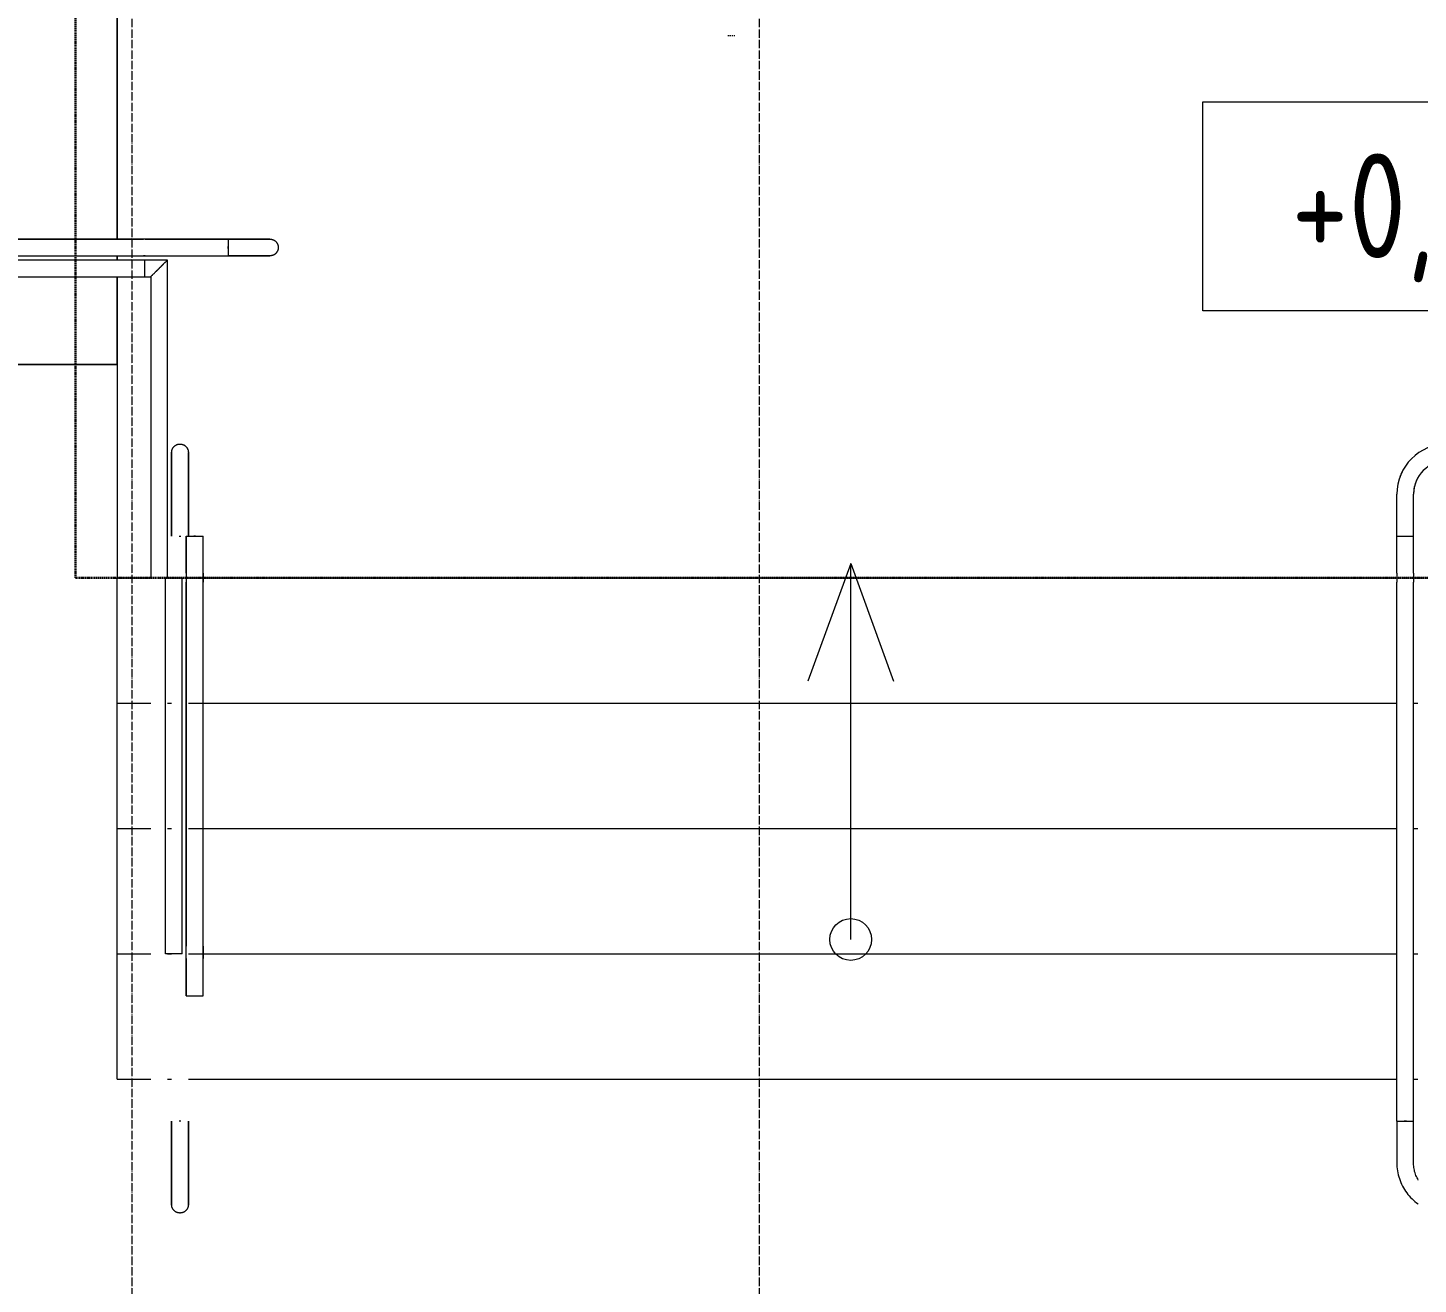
# Model space of a CAD drawing. Header units: millimetres. Extents: x -695119 to 412940, y -249585 to 622758.
# Drawn here: x 9945 to 13270, y -76013 to -73006 of the extents above; entities that cross this region are included whole.
import ezdxf

# ---------------------------------------------------------------- set-up
doc = ezdxf.new("R2010")
doc.units = ezdxf.units.MM
for name, pattern in [('ADSK_Линия сетки', [25, 20, -2.5, 0, -2.5]), ('ADSK_Невидимые', [5, 3, -2]), ('ADSK_Скрыто', [6, 3, -3]), ('ADSK_Штриховая_ш3 п1_5', [4.5, 3, -1.5])]:
    doc.linetypes.add(name, pattern=pattern)
for name, color, linetype, lineweight in [('_Скрыто_', 7, 'ADSK_Скрыто', 9), ('Высотные отметки', 7, 'Continuous', 9), ('Лестницы', 8, 'Continuous', 9), ('Линии', 7, 'Continuous', 9), ('Ограждение', 8, 'Continuous', 9), ('Оси', 252, 'Continuous', 9), ('Пандус', 7, 'Continuous', 18), ('Перекрытия', 7, 'Continuous', 18), ('Поручни', 8, 'Continuous', 9), ('Типовые аннотации', 8, 'Continuous', 18), ('Элементы узлов', 8, 'Continuous', 18)]:
    doc.layers.add(name, color=color, linetype=linetype, lineweight=lineweight)
doc.styles.add('GOST 2.304 type A_1', font='', dxfattribs={"height": 350})
doc.styles.get('GOST 2.304 type A_1').set_extended_font_data('GOST 2.304 type A')

# ---------------------------------------------------------------- blocks, each defined once
blk = doc.blocks.new('1 этаж')
at = {"layer": '_Скрыто_', "color": 251, "true_color": 0x636466}
blk.add_line((-34555.8, -155499.4), (-28755.8, -155499.4), dxfattribs=at)
at = {"layer": 'Лестницы', "color": 251, "true_color": 0x636466}
for p, q in [((-34790.8, -153689.1), (-34790.8, -154689.1)), ((-34790.8, -154729.1), (-34790.8, -154739.1)), ((-34790.8, -154779.1), (-34790.8, -155499.4)), ((-34790.8, -155499.4), (-34710.8, -155499.4)), ((-34790.8, -155799.4), (-34790.8, -155499.4)), ((-34790.8, -155499.4), (-34710.8, -155499.4)), ((-34670.8, -155499.4), (-34660.4, -155499.4)), ((-34670.8, -155499.4), (-34660.4, -155499.4)), ((-34621.2, -155499.4), (-31730.4, -155499.4)), ((-34621.2, -155499.4), (-31730.4, -155499.4)), ((-31691.2, -155499.4), (-31680.8, -155499.4)), ((-31691.2, -155499.4), (-31680.8, -155499.4)), ((-34790.8, -156099.4), (-34790.8, -155799.4)), ((-34790.8, -155799.4), (-34710.8, -155799.4)), ((-34790.8, -155799.4), (-34710.8, -155799.4)), ((-34670.8, -155799.4), (-34660.8, -155799.4)), ((-34670.8, -155799.4), (-34660.8, -155799.4)), ((-34620.8, -155799.4), (-31730.8, -155799.4)), ((-34620.8, -155799.4), (-31730.8, -155799.4)), ((-31690.8, -155799.4), (-31680.8, -155799.4)), ((-31690.8, -155799.4), (-31680.8, -155799.4)), ((-34790.8, -156399.4), (-34790.8, -156099.4)), ((-34790.8, -156099.4), (-34710.8, -156099.4)), ((-34790.8, -156099.4), (-34710.8, -156099.4)), ((-34670.8, -156099.4), (-34660.8, -156099.4)), ((-34670.8, -156099.4), (-34660.8, -156099.4)), ((-34620.8, -156099.4), (-31730.8, -156099.4)), ((-34620.8, -156099.4), (-31730.8, -156099.4)), ((-31690.8, -156099.4), (-31680.8, -156099.4)), ((-31690.8, -156099.4), (-31680.8, -156099.4)), ((-34790.8, -156699.4), (-34790.8, -156399.4)), ((-34790.8, -156399.4), (-34710.8, -156399.4)), ((-34790.8, -156399.4), (-34710.8, -156399.4)), ((-34670.8, -156399.4), (-34660.8, -156399.4)), ((-34670.8, -156399.4), (-34660.8, -156399.4)), ((-34620.8, -156399.4), (-31730.8, -156399.4)), ((-34620.8, -156399.4), (-31730.8, -156399.4)), ((-31690.8, -156399.4), (-31680.8, -156399.4)), ((-31690.8, -156399.4), (-31680.8, -156399.4)), ((-34790.8, -156699.4), (-34710.8, -156699.4)), ((-34790.8, -156699.4), (-34710.8, -156699.4)), ((-34670.8, -156699.4), (-34660.8, -156699.4)), ((-34670.8, -156699.4), (-34660.8, -156699.4)), ((-34620.8, -156699.4), (-31730.8, -156699.4)), ((-34620.8, -156699.4), (-31730.8, -156699.4)), ((-31690.8, -156699.4), (-31680.8, -156699.4)), ((-31690.8, -156699.4), (-31680.8, -156699.4))]:
    blk.add_line(p, q, dxfattribs=at)
at = {"layer": 'Линии', "color": 251, "linetype": 'ADSK_Штриховая_ш3 п1_5', "lineweight": 30, "true_color": 0x636466}
for p, q in [((-34890.8, -149354.4), (-34890.8, -155499.4)), ((-34890.8, -155499.4), (-28330.8, -155499.4))]:
    blk.add_line(p, q, dxfattribs=at)
at = {"layer": 'Линии', "color": 251, "linetype": 'ADSK_Невидимые', "true_color": 0x636466}
blk.add_line((-33330.6, -154201.9), (-33314.3, -154201.9), dxfattribs=at)
at = {"layer": 'Ограждение', "color": 251, "true_color": 0x636466}
for p, q in [((-39225, -154689.1), (-34727.8, -154689.1)), ((-34726.2, -154689.1), (-39223.4, -154689.1)), ((-34723.8, -154689.1), (-34727.8, -154689.1)), ((-34525.8, -154689.1), (-34723.8, -154689.1)), ((-34723.8, -154689.1), (-34525.8, -154689.1)), ((-34525.8, -154689.1), (-34525.8, -154729.1)), ((-34525.8, -154711.4), (-34525.8, -154706.7)), ((-34525.8, -154706.7), (-34525.8, -154709.1)), ((-34525.8, -154709.1), (-34525.8, -154711.4)), ((-39225, -154729.1), (-34727.8, -154729.1)), ((-39223.4, -154729.1), (-34726.2, -154729.1)), ((-34723.8, -154729.1), (-34727.8, -154729.1)), ((-34723.8, -154729.1), (-34525.8, -154729.1)), ((-34723.8, -154729.1), (-34525.8, -154729.1)), ((-31730.8, -155399.4), (-31730.8, -155299.4)), ((-31690.8, -155399.4), (-31690.8, -155299.4)), ((-34643.1, -155399.4), (-34640.8, -155399.4)), ((-34640.8, -155399.4), (-34638.5, -155399.4)), ((-34625.8, -155399.4), (-34585.8, -155399.4)), ((-34625.8, -155488.1), (-34625.8, -155399.4)), ((-34625.8, -155399.4), (-34625.8, -155488.1)), ((-34603.5, -155399.4), (-34608.1, -155399.4)), ((-34585.8, -155488.1), (-34585.8, -155399.4)), ((-34585.8, -155488.1), (-34585.8, -155399.4)), ((-31730.8, -155399.4), (-31690.8, -155399.4)), ((-31730.8, -155488.1), (-31730.8, -155399.4)), ((-31730.8, -155399.4), (-31690.8, -155399.4)), ((-31730.8, -155488.1), (-31730.8, -155399.4)), ((-31730.8, -155399.4), (-31690.8, -155399.4)), ((-31690.8, -155488.1), (-31690.8, -155399.4)), ((-31690.8, -155488.1), (-31690.8, -155399.4)), ((-34625.8, -155488.1), (-34625.8, -155509.5)), ((-34625.8, -155501), (-34625.8, -156380.6)), ((-34625.8, -156389.2), (-34625.8, -155509.5)), ((-34585.8, -155488.1), (-34585.8, -155509.5)), ((-34585.8, -156380.6), (-34585.8, -155501)), ((-34585.8, -156389.2), (-34585.8, -155509.5)), ((-31730.8, -155488.1), (-31730.8, -155509.5)), ((-31730.8, -155488.1), (-31730.8, -155501)), ((-31730.8, -155488.1), (-31730.8, -155509.5)), ((-31730.8, -156689.2), (-31730.8, -155509.5)), ((-31730.8, -156689.2), (-31730.8, -155509.5)), ((-31690.8, -155488.1), (-31690.8, -155509.5)), ((-31690.8, -155488.1), (-31690.8, -155501)), ((-31690.8, -155488.1), (-31690.8, -155509.5)), ((-31690.8, -156689.2), (-31690.8, -155509.5)), ((-31690.8, -156689.2), (-31690.8, -155509.5)), ((-34625.8, -156410.6), (-34625.8, -156389.2)), ((-34625.8, -156499.4), (-34625.8, -156410.6)), ((-34625.8, -156410.6), (-34625.8, -156499.4)), ((-34585.8, -156410.6), (-34585.8, -156389.2)), ((-34585.8, -156499.4), (-34585.8, -156410.6)), ((-34585.8, -156499.4), (-34585.8, -156410.6)), ((-34625.8, -156499.4), (-34585.8, -156499.4)), ((-34608.1, -156499.4), (-34603.5, -156499.4)), ((-31730.8, -156710.6), (-31730.8, -156689.2)), ((-31730.8, -156710.6), (-31730.8, -156689.2)), ((-31730.8, -156799.4), (-31730.8, -156710.6)), ((-31730.8, -156799.4), (-31730.8, -156710.6)), ((-31690.8, -156710.6), (-31690.8, -156689.2)), ((-31690.8, -156710.6), (-31690.8, -156689.2)), ((-31690.8, -156799.4), (-31690.8, -156710.6)), ((-31690.8, -156799.4), (-31690.8, -156710.6)), ((-34640.8, -156799.4), (-34643.1, -156799.4)), ((-34638.5, -156799.4), (-34640.8, -156799.4)), ((-31730.8, -156799.4), (-31690.8, -156799.4)), ((-31730.8, -156799.4), (-31690.8, -156799.4)), ((-31730.8, -156799.4), (-31730.8, -156899.4)), ((-31730.8, -156799.4), (-31730.8, -156899.4)), ((-31707.9, -156799.4), (-31713.1, -156799.4)), ((-31707.9, -156799.4), (-31713.1, -156799.4)), ((-31690.8, -156899.4), (-31690.8, -156799.4)), ((-31690.8, -156899.4), (-31690.8, -156799.4))]:
    blk.add_line(p, q, dxfattribs=at)
at = {"layer": 'Ограждение', "color": 251, "true_color": 0x636466, "flags": 128}
for points in [[(-34723.8, -154689.1), (-34725, -154689.1), (-34726.2, -154689.1)], [(-34723.8, -154689.1), (-34725, -154689.1), (-34726.2, -154689.1)], [(-34525.8, -154689.1), (-34521.8, -154689.1), (-34517.8, -154689.1), (-34513.8, -154689.1), (-34509.9, -154689.1), (-34505.9, -154689.1), (-34502, -154689.1), (-34498.2, -154689.1), (-34494.3, -154689.1), (-34490.6, -154689.1), (-34486.9, -154689.1), (-34483.2, -154689.1), (-34479.6, -154689.1), (-34476.1, -154689.1), (-34472.7, -154689.1), (-34469.3, -154689.1), (-34466.1, -154689.1), (-34462.9, -154689.1), (-34459.9, -154689.1), (-34456.9, -154689.1), (-34454.1, -154689.1), (-34451.3, -154689.1), (-34448.7, -154689.1), (-34446.2, -154689.1), (-34443.9, -154689.1), (-34441.7, -154689.1), (-34439.6, -154689.1), (-34437.6, -154689.1), (-34435.8, -154689.1), (-34434.1, -154689.1), (-34432.6, -154689.1), (-34431.2, -154689.1), (-34430, -154689.1), (-34428.9, -154689.1), (-34428, -154689.1), (-34427.3, -154689.1), (-34426.7, -154689.1), (-34426.2, -154689.1), (-34425.9, -154689.1), (-34425.8, -154689.1), (-34425.8, -154689.1)], [(-34425.8, -154689.1), (-34425.9, -154689.1), (-34426.1, -154689.1), (-34426.5, -154689.1), (-34427.1, -154689.1), (-34427.8, -154689.1), (-34428.7, -154689.1), (-34429.7, -154689.1), (-34430.9, -154689.1), (-34432.2, -154689.1), (-34433.7, -154689.1), (-34435.3, -154689.1), (-34437.1, -154689.1), (-34439, -154689.1), (-34441.1, -154689.1), (-34443.3, -154689.1), (-34445.6, -154689.1), (-34448, -154689.1), (-34450.6, -154689.1), (-34453.3, -154689.1), (-34456.1, -154689.1), (-34459.1, -154689.1), (-34462.1, -154689.1), (-34465.2, -154689.1), (-34468.4, -154689.1), (-34471.8, -154689.1), (-34475.2, -154689.1), (-34478.7, -154689.1), (-34482.2, -154689.1), (-34485.9, -154689.1), (-34489.6, -154689.1), (-34493.3, -154689.1), (-34497.1, -154689.1), (-34501, -154689.1), (-34504.9, -154689.1), (-34508.8, -154689.1), (-34512.8, -154689.1), (-34516.7, -154689.1), (-34520.7, -154689.1), (-34524.7, -154689.1), (-34525.8, -154689.1)], [(-34425.8, -154689.1), (-34425, -154689.1), (-34424.2, -154689.1), (-34423.4, -154689.2), (-34422.6, -154689.3), (-34421.8, -154689.5), (-34421, -154689.6), (-34420.3, -154689.9), (-34419.5, -154690.1), (-34418.8, -154690.4), (-34418, -154690.7), (-34417.3, -154691), (-34416.6, -154691.3), (-34415.9, -154691.7), (-34415.2, -154692.1), (-34414.5, -154692.6), (-34413.9, -154693), (-34413.2, -154693.5), (-34412.6, -154694), (-34412, -154694.6), (-34411.5, -154695.1), (-34410.9, -154695.7), (-34410.4, -154696.3), (-34409.9, -154697), (-34409.4, -154697.6), (-34409, -154698.3), (-34408.6, -154699), (-34408.2, -154699.6), (-34407.8, -154700.4), (-34407.5, -154701.1), (-34407.2, -154701.8), (-34406.9, -154702.6), (-34406.6, -154703.3), (-34406.4, -154704.1), (-34406.2, -154704.9), (-34406.1, -154705.7), (-34406, -154706.5), (-34405.9, -154707.3), (-34405.8, -154708.1), (-34405.8, -154708.9), (-34405.8, -154709.1)], [(-34405.8, -154709.1), (-34405.8, -154709.9), (-34405.9, -154710.7), (-34405.9, -154711.5), (-34406.1, -154712.3), (-34406.2, -154713), (-34406.4, -154713.8), (-34406.6, -154714.6), (-34406.8, -154715.4), (-34407.1, -154716.1), (-34407.4, -154716.9), (-34407.7, -154717.6), (-34408.1, -154718.3), (-34408.4, -154719), (-34408.9, -154719.7), (-34409.3, -154720.4), (-34409.8, -154721), (-34410.3, -154721.7), (-34410.8, -154722.3), (-34411.3, -154722.9), (-34411.9, -154723.4), (-34412.5, -154724), (-34413.1, -154724.5), (-34413.7, -154725), (-34414.3, -154725.5), (-34415, -154725.9), (-34415.7, -154726.3), (-34416.4, -154726.7), (-34417.1, -154727.1), (-34417.8, -154727.4), (-34418.6, -154727.7), (-34419.3, -154728), (-34420.1, -154728.2), (-34420.8, -154728.5), (-34421.6, -154728.6), (-34422.4, -154728.8), (-34423.2, -154728.9), (-34424, -154729), (-34424.8, -154729.1), (-34425.6, -154729.1), (-34425.8, -154729.1)], [(-34726.2, -154729.1), (-34725, -154729.1), (-34723.8, -154729.1)], [(-34726.2, -154729.1), (-34725, -154729.1), (-34723.8, -154729.1)], [(-34525.8, -154729.1), (-34521.8, -154729.1), (-34517.8, -154729.1), (-34513.8, -154729.1), (-34509.9, -154729.1), (-34505.9, -154729.1), (-34502, -154729.1), (-34498.2, -154729.1), (-34494.3, -154729.1), (-34490.6, -154729.1), (-34486.9, -154729.1), (-34483.2, -154729.1), (-34479.6, -154729.1), (-34476.1, -154729.1), (-34472.7, -154729.1), (-34469.3, -154729.1), (-34466.1, -154729.1), (-34462.9, -154729.1), (-34459.9, -154729.1), (-34456.9, -154729.1), (-34454.1, -154729.1), (-34451.3, -154729.1), (-34448.7, -154729.1), (-34446.2, -154729.1), (-34443.9, -154729.1), (-34441.7, -154729.1), (-34439.6, -154729.1), (-34437.6, -154729.1), (-34435.8, -154729.1), (-34434.1, -154729.1), (-34432.6, -154729.1), (-34431.2, -154729.1), (-34430, -154729.1), (-34428.9, -154729.1), (-34428, -154729.1), (-34427.3, -154729.1), (-34426.7, -154729.1), (-34426.2, -154729.1), (-34425.9, -154729.1), (-34425.8, -154729.1), (-34425.8, -154729.1)], [(-34425.8, -154729.1), (-34425.9, -154729.1), (-34426.1, -154729.1), (-34426.5, -154729.1), (-34427.1, -154729.1), (-34427.8, -154729.1), (-34428.7, -154729.1), (-34429.7, -154729.1), (-34430.9, -154729.1), (-34432.2, -154729.1), (-34433.7, -154729.1), (-34435.3, -154729.1), (-34437.1, -154729.1), (-34439, -154729.1), (-34441.1, -154729.1), (-34443.3, -154729.1), (-34445.6, -154729.1), (-34448, -154729.1), (-34450.6, -154729.1), (-34453.3, -154729.1), (-34456.1, -154729.1), (-34459.1, -154729.1), (-34462.1, -154729.1), (-34465.2, -154729.1), (-34468.4, -154729.1), (-34471.8, -154729.1), (-34475.2, -154729.1), (-34478.7, -154729.1), (-34482.2, -154729.1), (-34485.9, -154729.1), (-34489.6, -154729.1), (-34493.3, -154729.1), (-34497.1, -154729.1), (-34501, -154729.1), (-34504.9, -154729.1), (-34508.8, -154729.1), (-34512.8, -154729.1), (-34516.7, -154729.1), (-34520.7, -154729.1), (-34524.7, -154729.1), (-34525.8, -154729.1)], [(-34660.8, -155199.4), (-34660.8, -155198.6), (-34660.7, -155197.8), (-34660.7, -155197), (-34660.5, -155196.2), (-34660.4, -155195.4), (-34660.2, -155194.6), (-34660, -155193.8), (-34659.8, -155193.1), (-34659.5, -155192.3), (-34659.2, -155191.6), (-34658.9, -155190.8), (-34658.5, -155190.1), (-34658.2, -155189.4), (-34657.7, -155188.7), (-34657.3, -155188.1), (-34656.8, -155187.4), (-34656.4, -155186.8), (-34655.8, -155186.2), (-34655.3, -155185.6), (-34654.7, -155185), (-34654.2, -155184.5), (-34653.5, -155184), (-34652.9, -155183.5), (-34652.3, -155183), (-34651.6, -155182.5), (-34650.9, -155182.1), (-34650.2, -155181.7), (-34649.5, -155181.4), (-34648.8, -155181), (-34648, -155180.7), (-34647.3, -155180.5), (-34646.5, -155180.2), (-34645.8, -155180), (-34645, -155179.8), (-34644.2, -155179.7), (-34643.4, -155179.5), (-34642.6, -155179.4), (-34641.8, -155179.4), (-34641, -155179.4), (-34640.8, -155179.4)], [(-34640.8, -155179.4), (-34640, -155179.4), (-34639.2, -155179.4), (-34638.4, -155179.5), (-34637.6, -155179.6), (-34636.8, -155179.8), (-34636, -155179.9), (-34635.3, -155180.1), (-34634.5, -155180.4), (-34633.8, -155180.6), (-34633, -155180.9), (-34632.3, -155181.3), (-34631.6, -155181.6), (-34630.9, -155182), (-34630.2, -155182.4), (-34629.5, -155182.9), (-34628.9, -155183.3), (-34628.2, -155183.8), (-34627.6, -155184.3), (-34627, -155184.9), (-34626.5, -155185.4), (-34625.9, -155186), (-34625.4, -155186.6), (-34624.9, -155187.3), (-34624.4, -155187.9), (-34624, -155188.6), (-34623.6, -155189.2), (-34623.2, -155189.9), (-34622.8, -155190.7), (-34622.5, -155191.4), (-34622.2, -155192.1), (-34621.9, -155192.9), (-34621.6, -155193.6), (-34621.4, -155194.4), (-34621.2, -155195.2), (-34621.1, -155196), (-34621, -155196.8), (-34620.9, -155197.6), (-34620.8, -155198.4), (-34620.8, -155199.2), (-34620.8, -155199.4)], [(-34660.8, -155399.4), (-34660.8, -155391.4), (-34660.8, -155383.4), (-34660.8, -155375.4), (-34660.8, -155367.5), (-34660.8, -155359.6), (-34660.8, -155351.8), (-34660.8, -155344.1), (-34660.8, -155336.5), (-34660.8, -155328.9), (-34660.8, -155321.5), (-34660.8, -155314.2), (-34660.8, -155307), (-34660.8, -155300), (-34660.8, -155293.1), (-34660.8, -155286.4), (-34660.8, -155279.9), (-34660.8, -155273.6), (-34660.8, -155267.5), (-34660.8, -155261.6), (-34660.8, -155255.9), (-34660.8, -155250.4), (-34660.8, -155245.2), (-34660.8, -155240.2), (-34660.8, -155235.5), (-34660.8, -155231.1), (-34660.8, -155226.9), (-34660.8, -155223), (-34660.8, -155219.3), (-34660.8, -155216), (-34660.8, -155213), (-34660.8, -155210.2), (-34660.8, -155207.8), (-34660.8, -155205.6), (-34660.8, -155203.8), (-34660.8, -155202.3), (-34660.8, -155201.1), (-34660.8, -155200.2), (-34660.8, -155199.6), (-34660.8, -155199.4), (-34660.8, -155199.4)], [(-34660.8, -155199.4), (-34660.8, -155199.5), (-34660.8, -155200), (-34660.8, -155200.8), (-34660.8, -155201.9), (-34660.8, -155203.4), (-34660.8, -155205.1), (-34660.8, -155207.2), (-34660.8, -155209.5), (-34660.8, -155212.2), (-34660.8, -155215.2), (-34660.8, -155218.4), (-34660.8, -155222), (-34660.8, -155225.8), (-34660.8, -155229.9), (-34660.8, -155234.3), (-34660.8, -155238.9), (-34660.8, -155243.9), (-34660.8, -155249), (-34660.8, -155254.4), (-34660.8, -155260), (-34660.8, -155265.9), (-34660.8, -155271.9), (-34660.8, -155278.2), (-34660.8, -155284.7), (-34660.8, -155291.3), (-34660.8, -155298.1), (-34660.8, -155305.1), (-34660.8, -155312.2), (-34660.8, -155319.5), (-34660.8, -155326.9), (-34660.8, -155334.4), (-34660.8, -155342), (-34660.8, -155349.7), (-34660.8, -155357.5), (-34660.8, -155365.4), (-34660.8, -155373.3), (-34660.8, -155381.2), (-34660.8, -155389.2), (-34660.8, -155397.2), (-34660.8, -155399.4)], [(-34620.8, -155399.4), (-34620.8, -155391.4), (-34620.8, -155383.4), (-34620.8, -155375.4), (-34620.8, -155367.5), (-34620.8, -155359.6), (-34620.8, -155351.8), (-34620.8, -155344.1), (-34620.8, -155336.5), (-34620.8, -155328.9), (-34620.8, -155321.5), (-34620.8, -155314.2), (-34620.8, -155307), (-34620.8, -155300), (-34620.8, -155293.1), (-34620.8, -155286.4), (-34620.8, -155279.9), (-34620.8, -155273.6), (-34620.8, -155267.5), (-34620.8, -155261.6), (-34620.8, -155255.9), (-34620.8, -155250.4), (-34620.8, -155245.2), (-34620.8, -155240.2), (-34620.8, -155235.5), (-34620.8, -155231.1), (-34620.8, -155226.9), (-34620.8, -155223), (-34620.8, -155219.3), (-34620.8, -155216), (-34620.8, -155213), (-34620.8, -155210.2), (-34620.8, -155207.8), (-34620.8, -155205.6), (-34620.8, -155203.8), (-34620.8, -155202.3), (-34620.8, -155201.1), (-34620.8, -155200.2), (-34620.8, -155199.6), (-34620.8, -155199.4), (-34620.8, -155199.4)], [(-34620.8, -155199.4), (-34620.8, -155199.5), (-34620.8, -155200), (-34620.8, -155200.8), (-34620.8, -155201.9), (-34620.8, -155203.4), (-34620.8, -155205.1), (-34620.8, -155207.2), (-34620.8, -155209.5), (-34620.8, -155212.2), (-34620.8, -155215.2), (-34620.8, -155218.4), (-34620.8, -155222), (-34620.8, -155225.8), (-34620.8, -155229.9), (-34620.8, -155234.3), (-34620.8, -155238.9), (-34620.8, -155243.9), (-34620.8, -155249), (-34620.8, -155254.4), (-34620.8, -155260), (-34620.8, -155265.9), (-34620.8, -155271.9), (-34620.8, -155278.2), (-34620.8, -155284.7), (-34620.8, -155291.3), (-34620.8, -155298.1), (-34620.8, -155305.1), (-34620.8, -155312.2), (-34620.8, -155319.5), (-34620.8, -155326.9), (-34620.8, -155334.4), (-34620.8, -155342), (-34620.8, -155349.7), (-34620.8, -155357.5), (-34620.8, -155365.4), (-34620.8, -155373.3), (-34620.8, -155381.2), (-34620.8, -155389.2), (-34620.8, -155397.2), (-34620.8, -155399.4)], [(-34625.8, -155488.1), (-34625.8, -155489.3), (-34625.8, -155490.5), (-34625.8, -155491.7), (-34625.8, -155492.9), (-34625.8, -155494.1), (-34625.8, -155495.2), (-34625.8, -155496.4), (-34625.8, -155497.5), (-34625.8, -155498.7), (-34625.8, -155499.8), (-34625.8, -155500.9), (-34625.8, -155501)], [(-34625.8, -155488.1), (-34625.8, -155489.3), (-34625.8, -155490.5), (-34625.8, -155491.7), (-34625.8, -155492.9), (-34625.8, -155494.1), (-34625.8, -155495.2)], [(-34625.8, -155496.4), (-34625.8, -155497.5), (-34625.8, -155498.7), (-34625.8, -155499.8), (-34625.8, -155500.9)], [(-34585.8, -155501), (-34585.8, -155499.9), (-34585.8, -155498.8), (-34585.8, -155497.6), (-34585.8, -155496.5), (-34585.8, -155495.3), (-34585.8, -155494.2), (-34585.8, -155493), (-34585.8, -155491.8), (-34585.8, -155490.6), (-34585.8, -155489.4), (-34585.8, -155488.2), (-34585.8, -155488.1)], [(-34585.8, -155495.3), (-34585.8, -155494.2), (-34585.8, -155493), (-34585.8, -155491.8), (-34585.8, -155490.6), (-34585.8, -155489.4), (-34585.8, -155488.2), (-34585.8, -155488.1)], [(-34585.8, -155501), (-34585.8, -155499.9), (-34585.8, -155498.8), (-34585.8, -155497.6), (-34585.8, -155496.5)], [(-34625.8, -156410.6), (-34625.8, -156407.8), (-34625.8, -156405), (-34625.8, -156402.3), (-34625.8, -156399.5), (-34625.8, -156396.7), (-34625.8, -156394), (-34625.8, -156391.3), (-34625.8, -156388.6), (-34625.8, -156386), (-34625.8, -156383.4), (-34625.8, -156380.8), (-34625.8, -156380.6)], [(-34585.8, -156380.6), (-34585.8, -156383.2), (-34585.8, -156385.8), (-34585.8, -156388.4), (-34585.8, -156391.1), (-34585.8, -156393.8), (-34585.8, -156396.5), (-34585.8, -156399.2), (-34585.8, -156402), (-34585.8, -156404.8), (-34585.8, -156407.6), (-34585.8, -156410.4), (-34585.8, -156410.6)], [(-34660.8, -156799.4), (-34660.8, -156807.4), (-34660.8, -156815.4), (-34660.8, -156823.3), (-34660.8, -156831.2), (-34660.8, -156839.1), (-34660.8, -156846.9), (-34660.8, -156854.6), (-34660.8, -156862.3), (-34660.8, -156869.8), (-34660.8, -156877.3), (-34660.8, -156884.6), (-34660.8, -156891.7), (-34660.8, -156898.7), (-34660.8, -156905.6), (-34660.8, -156912.3), (-34660.8, -156918.8), (-34660.8, -156925.1), (-34660.8, -156931.2), (-34660.8, -156937.2), (-34660.8, -156942.8), (-34660.8, -156948.3), (-34660.8, -156953.5), (-34660.8, -156958.5), (-34660.8, -156963.2), (-34660.8, -156967.7), (-34660.8, -156971.8), (-34660.8, -156975.8), (-34660.8, -156979.4), (-34660.8, -156982.7), (-34660.8, -156985.8), (-34660.8, -156988.5), (-34660.8, -156991), (-34660.8, -156993.1), (-34660.8, -156994.9), (-34660.8, -156996.5), (-34660.8, -156997.7), (-34660.8, -156998.5), (-34660.8, -156999.1), (-34660.8, -156999.4), (-34660.8, -156999.4)], [(-34660.8, -156999.4), (-34660.8, -156999.2), (-34660.8, -156998.7), (-34660.8, -156997.9), (-34660.8, -156996.8), (-34660.8, -156995.4), (-34660.8, -156993.6), (-34660.8, -156991.6), (-34660.8, -156989.2), (-34660.8, -156986.5), (-34660.8, -156983.6), (-34660.8, -156980.3), (-34660.8, -156976.8), (-34660.8, -156972.9), (-34660.8, -156968.8), (-34660.8, -156964.4), (-34660.8, -156959.8), (-34660.8, -156954.9), (-34660.8, -156949.7), (-34660.8, -156944.3), (-34660.8, -156938.7), (-34660.8, -156932.9), (-34660.8, -156926.8), (-34660.8, -156920.5), (-34660.8, -156914.1), (-34660.8, -156907.4), (-34660.8, -156900.6), (-34660.8, -156893.6), (-34660.8, -156886.5), (-34660.8, -156879.2), (-34660.8, -156871.8), (-34660.8, -156864.3), (-34660.8, -156856.7), (-34660.8, -156849), (-34660.8, -156841.2), (-34660.8, -156833.4), (-34660.8, -156825.5), (-34660.8, -156817.5), (-34660.8, -156809.5), (-34660.8, -156801.5), (-34660.8, -156799.4)], [(-34620.8, -156799.4), (-34620.8, -156807.4), (-34620.8, -156815.4), (-34620.8, -156823.3), (-34620.8, -156831.2), (-34620.8, -156839.1), (-34620.8, -156846.9), (-34620.8, -156854.6), (-34620.8, -156862.3), (-34620.8, -156869.8), (-34620.8, -156877.3), (-34620.8, -156884.6), (-34620.8, -156891.7), (-34620.8, -156898.7), (-34620.8, -156905.6), (-34620.8, -156912.3), (-34620.8, -156918.8), (-34620.8, -156925.1), (-34620.8, -156931.2), (-34620.8, -156937.2), (-34620.8, -156942.8), (-34620.8, -156948.3), (-34620.8, -156953.5), (-34620.8, -156958.5), (-34620.8, -156963.2), (-34620.8, -156967.7), (-34620.8, -156971.8), (-34620.8, -156975.8), (-34620.8, -156979.4), (-34620.8, -156982.7), (-34620.8, -156985.8), (-34620.8, -156988.5), (-34620.8, -156991), (-34620.8, -156993.1), (-34620.8, -156994.9), (-34620.8, -156996.5), (-34620.8, -156997.7), (-34620.8, -156998.5), (-34620.8, -156999.1), (-34620.8, -156999.4), (-34620.8, -156999.4)], [(-34620.8, -156999.4), (-34620.8, -156999.2), (-34620.8, -156998.7), (-34620.8, -156997.9), (-34620.8, -156996.8), (-34620.8, -156995.4), (-34620.8, -156993.6), (-34620.8, -156991.6), (-34620.8, -156989.2), (-34620.8, -156986.5), (-34620.8, -156983.6), (-34620.8, -156980.3), (-34620.8, -156976.8), (-34620.8, -156972.9), (-34620.8, -156968.8), (-34620.8, -156964.4), (-34620.8, -156959.8), (-34620.8, -156954.9), (-34620.8, -156949.7), (-34620.8, -156944.3), (-34620.8, -156938.7), (-34620.8, -156932.9), (-34620.8, -156926.8), (-34620.8, -156920.5), (-34620.8, -156914.1), (-34620.8, -156907.4), (-34620.8, -156900.6), (-34620.8, -156893.6), (-34620.8, -156886.5), (-34620.8, -156879.2), (-34620.8, -156871.8), (-34620.8, -156864.3), (-34620.8, -156856.7), (-34620.8, -156849), (-34620.8, -156841.2), (-34620.8, -156833.4), (-34620.8, -156825.5), (-34620.8, -156817.5), (-34620.8, -156809.5), (-34620.8, -156801.5), (-34620.8, -156799.4)], [(-31730.8, -156899.4), (-31730.7, -156904.2), (-31730.4, -156909), (-31729.9, -156913.7), (-31729.3, -156918.5), (-31728.4, -156923.2), (-31727.4, -156927.9), (-31726.1, -156932.5), (-31724.7, -156937.1), (-31723.1, -156941.6), (-31721.3, -156946.1), (-31719.4, -156950.5), (-31717.2, -156954.8), (-31714.9, -156959), (-31712.5, -156963.1), (-31709.8, -156967.1), (-31707.1, -156971), (-31704.1, -156974.8), (-31701, -156978.5), (-31697.8, -156982), (-31694.4, -156985.4), (-31690.9, -156988.7), (-31687.3, -156991.9), (-31683.5, -156994.8), (-31679.6, -156997.7)], [(-31730.8, -156899.4), (-31730.7, -156904.2), (-31730.4, -156909), (-31729.9, -156913.7), (-31729.3, -156918.5), (-31728.4, -156923.2), (-31727.4, -156927.9), (-31726.1, -156932.5), (-31724.7, -156937.1), (-31723.1, -156941.6), (-31721.3, -156946.1), (-31719.4, -156950.5), (-31717.2, -156954.8), (-31714.9, -156959), (-31712.5, -156963.1), (-31709.8, -156967.1), (-31707.1, -156971), (-31704.1, -156974.8), (-31701, -156978.5), (-31697.8, -156982), (-31694.4, -156985.4), (-31690.9, -156988.7), (-31687.3, -156991.9), (-31683.5, -156994.8), (-31679.6, -156997.7)], [(-31730.8, -156899.4), (-31730.7, -156904.2), (-31730.4, -156909), (-31729.9, -156913.7), (-31729.3, -156918.5), (-31728.4, -156923.2), (-31727.4, -156927.9), (-31726.1, -156932.5), (-31724.7, -156937.1), (-31723.1, -156941.6), (-31721.3, -156946.1), (-31719.4, -156950.5), (-31717.2, -156954.8), (-31714.9, -156959), (-31712.5, -156963.1), (-31709.8, -156967.1), (-31707.1, -156971), (-31704.1, -156974.8), (-31701, -156978.5), (-31697.8, -156982), (-31694.4, -156985.4), (-31690.9, -156988.7), (-31687.3, -156991.9), (-31683.5, -156994.8), (-31679.6, -156997.7)], [(-31679.4, -156940.6), (-31680.9, -156937.8), (-31682.4, -156935), (-31683.8, -156932.1), (-31685, -156929.2), (-31686.2, -156926.2), (-31687.2, -156923.1), (-31688.1, -156920.1), (-31688.8, -156916.9), (-31689.5, -156913.8), (-31690, -156910.7), (-31690.4, -156907.5), (-31690.6, -156904.3), (-31690.8, -156901.1), (-31690.8, -156899.4)], [(-31679.4, -156940.6), (-31680.9, -156937.8), (-31682.4, -156935), (-31683.8, -156932.1), (-31685, -156929.2), (-31686.2, -156926.2), (-31687.2, -156923.1), (-31688.1, -156920.1), (-31688.8, -156916.9), (-31689.5, -156913.8), (-31690, -156910.7), (-31690.4, -156907.5), (-31690.6, -156904.3), (-31690.8, -156901.1), (-31690.8, -156899.4)], [(-34640.8, -157019.4), (-34641.6, -157019.4), (-34642.4, -157019.3), (-34643.2, -157019.2), (-34644, -157019.1), (-34644.8, -157019), (-34645.6, -157018.8), (-34646.3, -157018.6), (-34647.1, -157018.4), (-34647.8, -157018.1), (-34648.6, -157017.8), (-34649.3, -157017.5), (-34650, -157017.1), (-34650.7, -157016.7), (-34651.4, -157016.3), (-34652.1, -157015.9), (-34652.7, -157015.4), (-34653.4, -157014.9), (-34654, -157014.4), (-34654.6, -157013.9), (-34655.1, -157013.3), (-34655.7, -157012.7), (-34656.2, -157012.1), (-34656.7, -157011.5), (-34657.2, -157010.8), (-34657.6, -157010.2), (-34658, -157009.5), (-34658.4, -157008.8), (-34658.8, -157008.1), (-34659.1, -157007.4), (-34659.4, -157006.6), (-34659.7, -157005.9), (-34660, -157005.1), (-34660.2, -157004.3), (-34660.4, -157003.6), (-34660.5, -157002.8), (-34660.6, -157002), (-34660.7, -157001.2), (-34660.8, -157000.4), (-34660.8, -156999.6), (-34660.8, -156999.4)], [(-34620.8, -156999.4), (-34620.8, -157000.2), (-34620.9, -157001), (-34620.9, -157001.8), (-34621.1, -157002.6), (-34621.2, -157003.3), (-34621.4, -157004.1), (-34621.6, -157004.9), (-34621.8, -157005.7), (-34622.1, -157006.4), (-34622.4, -157007.2), (-34622.7, -157007.9), (-34623.1, -157008.6), (-34623.4, -157009.3), (-34623.9, -157010), (-34624.3, -157010.7), (-34624.8, -157011.3), (-34625.3, -157011.9), (-34625.8, -157012.6), (-34626.3, -157013.1), (-34626.9, -157013.7), (-34627.5, -157014.3), (-34628.1, -157014.8), (-34628.7, -157015.3), (-34629.3, -157015.8), (-34630, -157016.2), (-34630.7, -157016.6), (-34631.4, -157017), (-34632.1, -157017.4), (-34632.8, -157017.7), (-34633.6, -157018), (-34634.3, -157018.3), (-34635.1, -157018.5), (-34635.8, -157018.7), (-34636.6, -157018.9), (-34637.4, -157019.1), (-34638.2, -157019.2), (-34639, -157019.3), (-34639.8, -157019.3), (-34640.6, -157019.4), (-34640.8, -157019.4)]]:
    blk.add_lwpolyline(points, dxfattribs=at)
at = {"layer": 'Ограждение', "color": 251, "true_color": 0x636466}
for radius, start, end in [(120, 0, 180), (120, 132.8775, 136.5072), (120, 132.8775, 136.5072), (120, 153.3842, 159.4606), (120, 153.3842, 159.4606), (80, 0, 180), (80, 155.808, 180), (80, 155.808, 180)]:
    blk.add_arc((-31610.8, -155299.4), radius, start, end, dxfattribs=at)
at = {"layer": 'Оси', "color": 251, "linetype": 'ADSK_Линия сетки', "true_color": 0x636466}
for p, q in [((-34755.8, -96281.4), (-34755.8, -160943.1)), ((-33255.8, -96281.4), (-33255.8, -160943.1))]:
    blk.add_line(p, q, dxfattribs=at)
at = {"layer": 'Пандус', "color": 251, "true_color": 0x636466}
for p, q in [((-34790.8, -154689.1), (-34790.8, -153689.1)), ((-34790.8, -154739.1), (-34790.8, -154729.1)), ((-34790.8, -154989.1), (-34790.8, -154779.1)), ((-39230.8, -154989.1), (-34790.8, -154989.1))]:
    blk.add_line(p, q, dxfattribs=at)
at = {"layer": 'Перекрытия', "color": 251, "true_color": 0x636466}
for p, q in [((-34790.8, -153689.1), (-34790.8, -154689.1)), ((-34790.8, -154729.1), (-34790.8, -154739.1)), ((-34790.8, -154779.1), (-34790.8, -154989.1)), ((-34790.8, -154989.1), (-39036.5, -154989.1))]:
    blk.add_line(p, q, dxfattribs=at)
at = {"layer": 'Поручни', "color": 251, "true_color": 0x636466}
for p, q in [((-34725.8, -154739.1), (-39226.1, -154739.1)), ((-34670.8, -154739.1), (-34725.8, -154739.1)), ((-34670.8, -155499.4), (-34670.8, -154739.1)), ((-39226.1, -154779.1), (-34725.8, -154779.1)), ((-34725.8, -154779.1), (-34710.8, -154779.1)), ((-34710.8, -154779.1), (-34710.8, -155499.4)), ((-34693.1, -155499.4), (-34688.5, -155499.4)), ((-34675.8, -155499.4), (-34635.8, -155499.4)), ((-34675.8, -156399.4), (-34675.8, -155499.4)), ((-34635.8, -156399.4), (-34635.8, -155499.4)), ((-34635.8, -156399.4), (-34675.8, -156399.4))]:
    blk.add_line(p, q, dxfattribs=at)
at = {"layer": 'Поручни', "color": 251, "true_color": 0x636466, "flags": 128}
blk.add_lwpolyline([(-34725.8, -154739.1), (-34725.8, -154739.8), (-34725.8, -154741.8), (-34725.8, -154744.9), (-34725.8, -154749.1), (-34725.8, -154753.9), (-34725.8, -154759.1), (-34725.8, -154764.3), (-34725.8, -154769.1), (-34725.8, -154773.2), (-34725.8, -154776.4), (-34725.8, -154778.4), (-34725.8, -154779.1)], dxfattribs=at)
at = {"layer": 'Поручни', "color": 251, "true_color": 0x636466}
blk.add_open_spline([(-34710.8, -154779.1), (-34710.8, -154779.1), (-34710.5, -154778.7), (-34709.3, -154777.6), (-34708.2, -154776.4), (-34707, -154775.2), (-34705.8, -154774.1), (-34704.7, -154772.9), (-34703, -154771.3), (-34701.2, -154769.5), (-34699.7, -154767.9), (-34698.5, -154766.7), (-34697.2, -154765.5), (-34696, -154764.3), (-34694.7, -154763), (-34693.4, -154761.7), (-34692.1, -154760.4), (-34690.8, -154759.1), (-34689.5, -154757.8), (-34688.2, -154756.5), (-34686.9, -154755.2), (-34685.6, -154753.9), (-34684.4, -154752.6), (-34683.1, -154751.4), (-34681.9, -154750.2), (-34680.8, -154749.1), (-34679.7, -154748), (-34678.3, -154746.5), (-34676.9, -154745.2), (-34675.8, -154744), (-34674.6, -154742.9), (-34673.4, -154741.7), (-34672.3, -154740.5), (-34671.1, -154739.4), (-34670.8, -154739.1), (-34670.8, -154739.1)], degree=3, knots=[0, 0, 0, 0, 0.083333, 0.125, 0.166667, 0.208333, 0.229167, 0.25, 0.291667, 0.333333, 0.354167, 0.375, 0.395833, 0.416667, 0.4375, 0.458333, 0.479167, 0.5, 0.520833, 0.541667, 0.5625, 0.583333, 0.604167, 0.625, 0.645833, 0.666667, 0.6875, 0.708333, 0.75, 0.770833, 0.791667, 0.833333, 0.875, 0.916667, 1, 1, 1, 1], dxfattribs=at)
at = {"layer": 'Типовые аннотации', "color": 251, "lineweight": 20, "true_color": 0x636466}
for p, q in [((-32194.7, -154860.8), (-32194.7, -154360.8)), ((-32194.7, -154360.8), (-30894.7, -154360.8)), ((-30894.7, -154860.8), (-32194.7, -154860.8)), ((-33036.8, -155464.9), (-33139.4, -155746.8)), ((-33036.8, -155464.9), (-32934.2, -155746.8))]:
    blk.add_line(p, q, dxfattribs=at)
blk.add_circle((-33036.8, -156364.9), 50, dxfattribs=at)
at = {"layer": 'Элементы узлов', "color": 251, "true_color": 0x636466}
blk.add_line((-33036.8, -156364.9), (-33036.8, -155464.9), dxfattribs=at)
at = {"layer": 'Высотные отметки', "color": 251, "true_color": 0x636466, "style": 'GOST 2.304 type A_1'}
blk.add_text('+0,000', height=250, dxfattribs=at).set_placement((-31983.2, -154734.1))

msp = doc.modelspace()

# ---------------------------------------------------------------- block references
msp.add_blockref('1 этаж', (44950.089, 81176.937))

doc.saveas('drawing.dxf')
